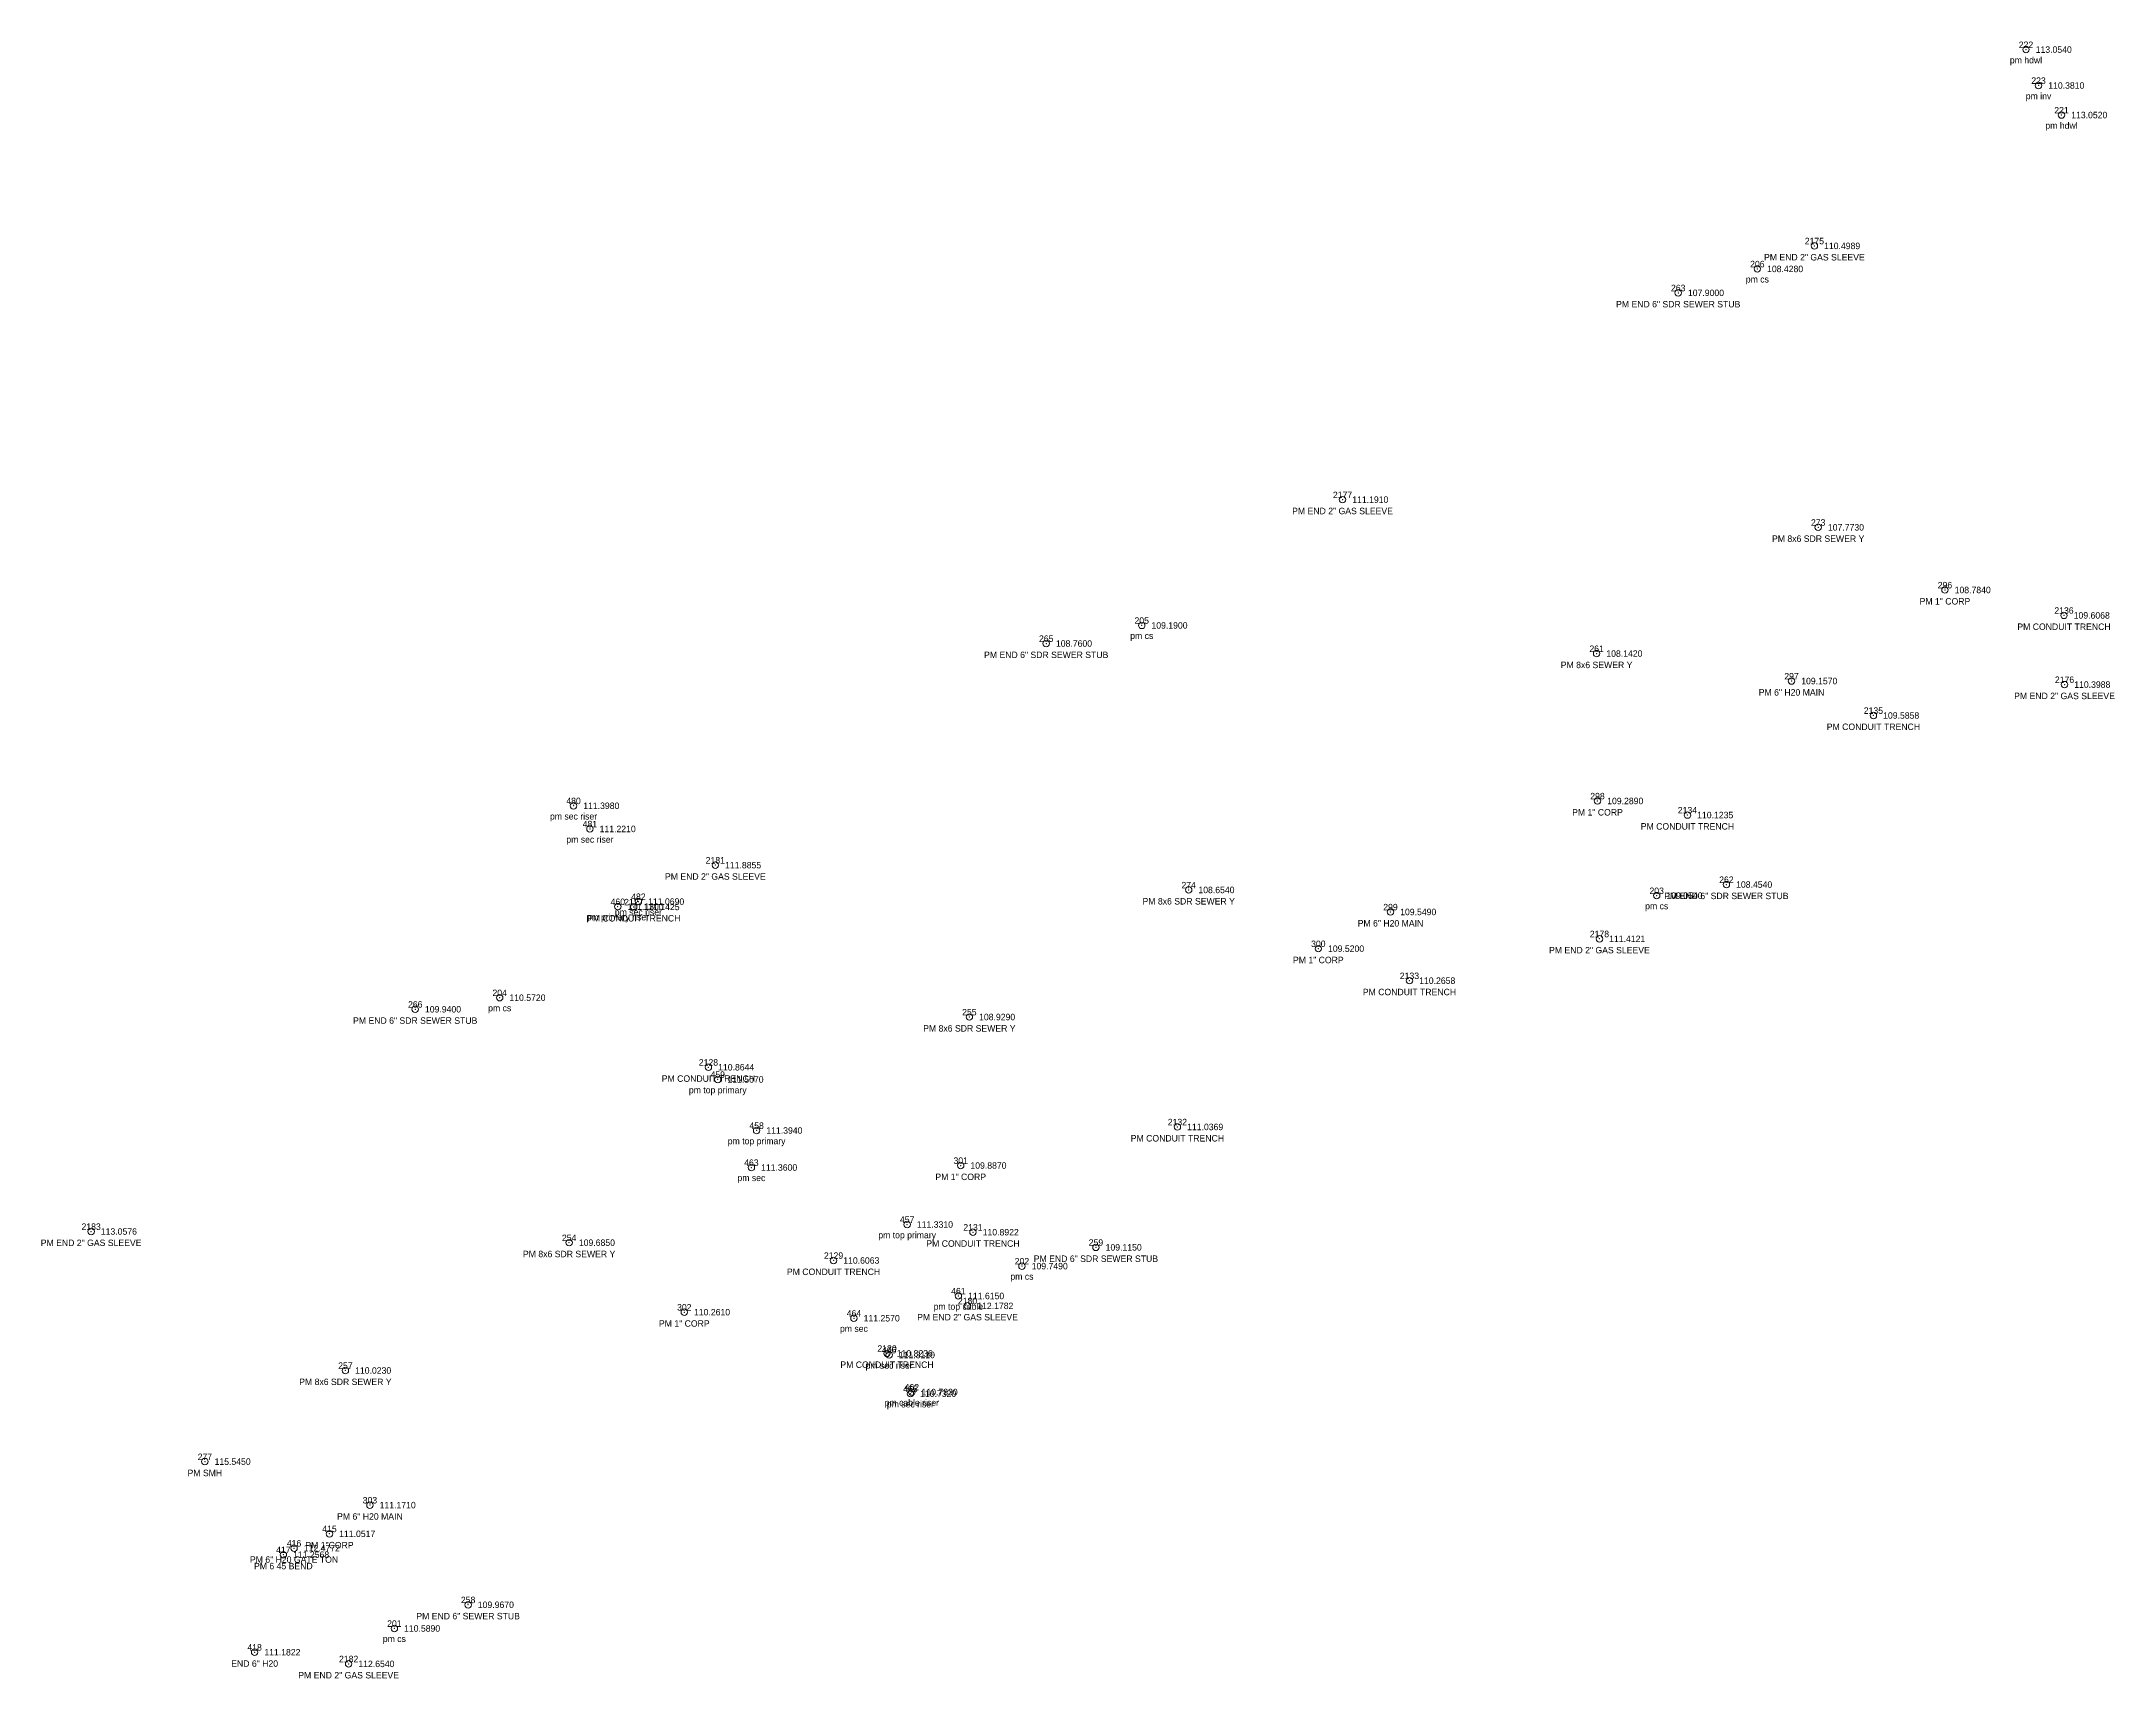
# Model space of a CAD drawing. Extents: x 1196333 to 1196982, y 245092 to 245652.
# Drawn here: x 1196333.5 to 1196493.6, y 245216.7 to 245343.1 of the extents above; entities that cross this region are included whole.
import ezdxf
from ezdxf.enums import TextEntityAlignment as Align

# ---------------------------------------------------------------- set-up
doc = ezdxf.new("R2010")
doc.units = 21
doc.header["$LTSCALE"] = 50
doc.header["$MEASUREMENT"] = 0
for name, color, linetype, lineweight, true_color in [('PNTDESC', 3, 'Continuous', 0, 0x00ff00), ('PNTELEV', 5, 'Continuous', 0, 0x0000ff), ('PNTS', 1, 'Continuous', 0, 0xff0000)]:
    doc.layers.add(name, color=color, linetype=linetype, lineweight=lineweight, true_color=true_color)
doc.layers.add('PNTNO', color=7, linetype='Continuous', lineweight=0)
doc.styles.add('PTXT', font='txt', dxfattribs={"height": 0.304801})

# ---------------------------------------------------------------- blocks, each defined once
blk = doc.blocks.new('SPT4')
at = {"color": 0, "linetype": 'Continuous'}
blk.add_circle((0, 0), 0.5, dxfattribs=at)
blk = doc.blocks.new('SRVPNO1')
at = {"layer": 'PNTDESC', "style": 'PTXT'}
blk.add_attdef('DESC2', text='', height=1, dxfattribs=at).set_placement((0, -1.75), align=Align.MIDDLE)
at = {"layer": 'PNTELEV', "style": 'PTXT'}
blk.add_attdef('ELEV2', (1.5, -0.5), '', height=1, dxfattribs=at)
at = {"layer": 'PNTNO', "style": 'PTXT'}
blk.add_attdef('PT#', text='', height=1, dxfattribs=at).set_placement((0, 0.75), align=Align.MIDDLE)

msp = doc.modelspace()

# ---------------------------------------------------------------- linework, layer by layer
at = {"layer": 'PNTS'}
for p in [(1196486.76, 245342.515, 113.054), (1196487.729, 245339.744, 110.381), (1196489.502, 245337.461, 113.052), (1196470.4172, 245327.3534, 110.4989), (1196466.012, 245325.576, 108.428), (1196459.901, 245323.728, 107.9), (1196433.9773, 245307.7554, 111.191), (1196470.71, 245305.618, 107.773), (1196480.501, 245300.779, 108.784), (1196418.469, 245298.043, 109.19), (1196489.6944, 245298.8165, 109.6068), (1196411.092, 245296.645, 108.76), (1196453.599, 245295.866, 108.142), (1196468.652, 245293.747, 109.157), (1196489.7373, 245293.4713, 110.3988), (1196474.976, 245291.0876, 109.5858), (1196374.586, 245284.113, 111.398), (1196453.667, 245284.484, 109.289), (1196460.6132, 245283.396, 110.1235), (1196375.85, 245282.323, 111.221), (1196385.5371, 245279.5256, 111.8855), (1196422.095, 245277.612, 108.654), (1196458.239, 245277.171, 109.054), (1196463.623, 245278.026, 108.454), (1196378.005, 245276.323, 111.13), (1196379.2363, 245276.2995, 111.1425), (1196379.595, 245276.71, 111.069), (1196437.678, 245275.911, 109.549), (1196453.8167, 245273.8355, 111.4121), (1196432.106, 245273.075, 109.52), (1196439.145, 245270.6038, 110.2658), (1196368.882, 245269.289, 110.572), (1196362.359, 245268.396, 109.94), (1196405.156, 245267.797, 108.929), (1196385.0024, 245263.9167, 110.8644), (1196385.723, 245262.972, 111.507), (1196421.2225, 245259.3072, 111.0369), (1196388.725, 245259.033, 111.394), (1196388.321, 245256.173, 111.36), (1196404.487, 245256.327, 109.887), (1196337.3277, 245251.2309, 113.0576), (1196400.351, 245251.771, 111.331), (1196405.4329, 245251.1765, 110.8922), (1196374.246, 245250.369, 109.685), (1196414.93, 245250.006, 109.115), (1196394.6659, 245248.9956, 110.6063), (1196409.217, 245248.558, 109.749), (1196383.139, 245245.001, 110.261), (1196404.308, 245246.252, 111.615), (1196405.0159, 245245.4895, 112.1782), (1196396.24, 245244.532, 111.257), (1196398.7948, 245241.8199, 110.8236), (1196398.957, 245241.697, 111.311), (1196356.966, 245240.496, 110.023), (1196400.603, 245238.706, 110.732), (1196400.712, 245238.831, 110.783), (1196346.112, 245233.459, 115.545), (1196358.859, 245230.1, 111.171), (1196355.7349, 245227.8828, 111.0517), (1196352.1743, 245226.2685, 111.2568), (1196353.0006, 245226.7724, 112.4772), (1196366.443, 245222.402, 109.967), (1196360.747, 245220.573, 110.589), (1196349.9553, 245218.7363, 111.1822), (1196357.2163, 245217.8367, 112.654)]:
    msp.add_point(p, dxfattribs=at)

# ---------------------------------------------------------------- block references
at = {"layer": 'PNTS', "xscale": 0.5, "yscale": 0.5, "zscale": 0.5}
for p, values in [((1196486.76, 245342.515, 113.054), {'PT#': '222', 'ELEV2': '113.0540', 'DESC2': 'pm hdwl'}), ((1196487.729, 245339.744, 110.381), {'PT#': '223', 'ELEV2': '110.3810', 'DESC2': 'pm inv'}), ((1196489.502, 245337.461, 113.052), {'PT#': '221', 'ELEV2': '113.0520', 'DESC2': 'pm hdwl'}), ((1196470.4172, 245327.3534, 110.4989), {'PT#': '2175', 'ELEV2': '110.4989', 'DESC2': 'PM END 2" GAS SLEEVE'}), ((1196466.012, 245325.576, 108.428), {'PT#': '206', 'ELEV2': '108.4280', 'DESC2': 'pm cs'}), ((1196459.901, 245323.728, 107.9), {'PT#': '263', 'ELEV2': '107.9000', 'DESC2': 'PM END 6" SDR SEWER STUB'}), ((1196433.9773, 245307.7554, 111.191), {'PT#': '2177', 'ELEV2': '111.1910', 'DESC2': 'PM END 2" GAS SLEEVE'}), ((1196470.71, 245305.618, 107.773), {'PT#': '273', 'ELEV2': '107.7730', 'DESC2': 'PM 8x6 SDR SEWER Y'}), ((1196480.501, 245300.779, 108.784), {'PT#': '296', 'ELEV2': '108.7840', 'DESC2': 'PM 1" CORP'}), ((1196489.6944, 245298.8165, 109.6068), {'PT#': '2136', 'ELEV2': '109.6068', 'DESC2': 'PM CONDUIT TRENCH'}), ((1196418.469, 245298.043, 109.19), {'PT#': '205', 'ELEV2': '109.1900', 'DESC2': 'pm cs'}), ((1196411.092, 245296.645, 108.76), {'PT#': '265', 'ELEV2': '108.7600', 'DESC2': 'PM END 6" SDR SEWER STUB'}), ((1196453.599, 245295.866, 108.142), {'PT#': '261', 'ELEV2': '108.1420', 'DESC2': 'PM 8x6 SEWER Y'}), ((1196468.652, 245293.747, 109.157), {'PT#': '297', 'ELEV2': '109.1570', 'DESC2': 'PM 6" H20 MAIN'}), ((1196489.7373, 245293.4713, 110.3988), {'PT#': '2176', 'ELEV2': '110.3988', 'DESC2': 'PM END 2" GAS SLEEVE'}), ((1196474.976, 245291.0876, 109.5858), {'PT#': '2135', 'ELEV2': '109.5858', 'DESC2': 'PM CONDUIT TRENCH'}), ((1196453.667, 245284.484, 109.289), {'PT#': '298', 'ELEV2': '109.2890', 'DESC2': 'PM 1" CORP'}), ((1196374.586, 245284.113, 111.398), {'PT#': '480', 'ELEV2': '111.3980', 'DESC2': 'pm sec riser'}), ((1196460.6132, 245283.396, 110.1235), {'PT#': '2134', 'ELEV2': '110.1235', 'DESC2': 'PM CONDUIT TRENCH'}), ((1196375.85, 245282.323, 111.221), {'PT#': '481', 'ELEV2': '111.2210', 'DESC2': 'pm sec riser'}), ((1196385.5371, 245279.5256, 111.8855), {'PT#': '2181', 'ELEV2': '111.8855', 'DESC2': 'PM END 2" GAS SLEEVE'}), ((1196463.623, 245278.026, 108.454), {'PT#': '262', 'ELEV2': '108.4540', 'DESC2': 'PM END 6" SDR SEWER STUB'}), ((1196378.005, 245276.323, 111.13), {'PT#': '460', 'ELEV2': '111.1300', 'DESC2': 'pm primary riser'}), ((1196379.2363, 245276.2995, 111.1425), {'PT#': '2127', 'ELEV2': '111.1425', 'DESC2': 'PM CONDUIT TRENCH'}), ((1196379.595, 245276.71, 111.069), {'PT#': '482', 'ELEV2': '111.0690', 'DESC2': 'pm sec riser'}), ((1196422.095, 245277.612, 108.654), {'PT#': '274', 'ELEV2': '108.6540', 'DESC2': 'PM 8x6 SDR SEWER Y'}), ((1196458.239, 245277.171, 109.054), {'PT#': '203', 'ELEV2': '109.0540', 'DESC2': 'pm cs'}), ((1196437.678, 245275.911, 109.549), {'PT#': '299', 'ELEV2': '109.5490', 'DESC2': 'PM 6" H20 MAIN'}), ((1196432.106, 245273.075, 109.52), {'PT#': '300', 'ELEV2': '109.5200', 'DESC2': 'PM 1" CORP'}), ((1196453.8167, 245273.8355, 111.4121), {'PT#': '2178', 'ELEV2': '111.4121', 'DESC2': 'PM END 2" GAS SLEEVE'}), ((1196439.145, 245270.6038, 110.2658), {'PT#': '2133', 'ELEV2': '110.2658', 'DESC2': 'PM CONDUIT TRENCH'}), ((1196362.359, 245268.396, 109.94), {'PT#': '266', 'ELEV2': '109.9400', 'DESC2': 'PM END 6" SDR SEWER STUB'}), ((1196368.882, 245269.289, 110.572), {'PT#': '204', 'ELEV2': '110.5720', 'DESC2': 'pm cs'}), ((1196405.156, 245267.797, 108.929), {'PT#': '255', 'ELEV2': '108.9290', 'DESC2': 'PM 8x6 SDR SEWER Y'}), ((1196385.0024, 245263.9167, 110.8644), {'PT#': '2128', 'ELEV2': '110.8644', 'DESC2': 'PM CONDUIT TRENCH'}), ((1196385.723, 245262.972, 111.507), {'PT#': '459', 'ELEV2': '111.5070', 'DESC2': 'pm top primary'}), ((1196388.725, 245259.033, 111.394), {'PT#': '458', 'ELEV2': '111.3940', 'DESC2': 'pm top primary'}), ((1196421.2225, 245259.3072, 111.0369), {'PT#': '2132', 'ELEV2': '111.0369', 'DESC2': 'PM CONDUIT TRENCH'}), ((1196388.321, 245256.173, 111.36), {'PT#': '463', 'ELEV2': '111.3600', 'DESC2': 'pm sec'}), ((1196404.487, 245256.327, 109.887), {'PT#': '301', 'ELEV2': '109.8870', 'DESC2': 'PM 1" CORP'}), ((1196337.3277, 245251.2309, 113.0576), {'PT#': '2183', 'ELEV2': '113.0576', 'DESC2': 'PM END 2" GAS SLEEVE'}), ((1196400.351, 245251.771, 111.331), {'PT#': '457', 'ELEV2': '111.3310', 'DESC2': 'pm top primary'}), ((1196405.4329, 245251.1765, 110.8922), {'PT#': '2131', 'ELEV2': '110.8922', 'DESC2': 'PM CONDUIT TRENCH'}), ((1196374.246, 245250.369, 109.685), {'PT#': '254', 'ELEV2': '109.6850', 'DESC2': 'PM 8x6 SDR SEWER Y'}), ((1196394.6659, 245248.9956, 110.6063), {'PT#': '2129', 'ELEV2': '110.6063', 'DESC2': 'PM CONDUIT TRENCH'}), ((1196414.93, 245250.006, 109.115), {'PT#': '259', 'ELEV2': '109.1150', 'DESC2': 'PM END 6" SDR SEWER STUB'}), ((1196409.217, 245248.558, 109.749), {'PT#': '202', 'ELEV2': '109.7490', 'DESC2': 'pm cs'}), ((1196404.308, 245246.252, 111.615), {'PT#': '461', 'ELEV2': '111.6150', 'DESC2': 'pm top cable'}), ((1196383.139, 245245.001, 110.261), {'PT#': '302', 'ELEV2': '110.2610', 'DESC2': 'PM 1" CORP'}), ((1196396.24, 245244.532, 111.257), {'PT#': '464', 'ELEV2': '111.2570', 'DESC2': 'pm sec'}), ((1196405.0159, 245245.4895, 112.1782), {'PT#': '2180', 'ELEV2': '112.1782', 'DESC2': 'PM END 2" GAS SLEEVE'}), ((1196398.7948, 245241.8199, 110.8236), {'PT#': '2130', 'ELEV2': '110.8236', 'DESC2': 'PM CONDUIT TRENCH'}), ((1196398.957, 245241.697, 111.311), {'PT#': '466', 'ELEV2': '111.3110', 'DESC2': 'pm sec riser'}), ((1196356.966, 245240.496, 110.023), {'PT#': '257', 'ELEV2': '110.0230', 'DESC2': 'PM 8x6 SDR SEWER Y'}), ((1196400.712, 245238.831, 110.783), {'PT#': '462', 'ELEV2': '110.7830', 'DESC2': 'pm cable riser'}), ((1196400.603, 245238.706, 110.732), {'PT#': '465', 'ELEV2': '110.7320', 'DESC2': 'pm sec riser'}), ((1196346.112, 245233.459, 115.545), {'PT#': '277', 'ELEV2': '115.5450', 'DESC2': 'PM SMH'}), ((1196358.859, 245230.1, 111.171), {'PT#': '303', 'ELEV2': '111.1710', 'DESC2': 'PM 6" H20 MAIN'}), ((1196353.0006, 245226.7724, 112.4772), {'PT#': '416', 'ELEV2': '112.4772', 'DESC2': 'PM 6" H20 GATE TON'}), ((1196355.7349, 245227.8828, 111.0517), {'PT#': '415', 'ELEV2': '111.0517', 'DESC2': 'PM 1"CORP'}), ((1196352.1743, 245226.2685, 111.2568), {'PT#': '417', 'ELEV2': '111.2568', 'DESC2': 'PM 6 45 BEND'}), ((1196366.443, 245222.402, 109.967), {'PT#': '258', 'ELEV2': '109.9670', 'DESC2': 'PM END 6" SEWER STUB'}), ((1196360.747, 245220.573, 110.589), {'PT#': '201', 'ELEV2': '110.5890', 'DESC2': 'pm cs'}), ((1196349.9553, 245218.7363, 111.1822), {'PT#': '418', 'ELEV2': '111.1822', 'DESC2': 'END 6" H20'}), ((1196357.2163, 245217.8367, 112.654), {'PT#': '2182', 'ELEV2': '112.6540', 'DESC2': 'PM END 2" GAS SLEEVE'})]:
    msp.add_blockref('SRVPNO1', p, dxfattribs=at).add_auto_attribs(values)
for p in [(1196486.76, 245342.515, 113.054), (1196487.729, 245339.744, 110.381), (1196489.502, 245337.461, 113.052), (1196470.4172, 245327.3534, 110.4989), (1196466.012, 245325.576, 108.428), (1196459.901, 245323.728, 107.9), (1196433.9773, 245307.7554, 111.191), (1196470.71, 245305.618, 107.773), (1196480.501, 245300.779, 108.784), (1196418.469, 245298.043, 109.19), (1196489.6944, 245298.8165, 109.6068), (1196411.092, 245296.645, 108.76), (1196453.599, 245295.866, 108.142), (1196468.652, 245293.747, 109.157), (1196489.7373, 245293.4713, 110.3988), (1196474.976, 245291.0876, 109.5858), (1196374.586, 245284.113, 111.398), (1196453.667, 245284.484, 109.289), (1196460.6132, 245283.396, 110.1235), (1196375.85, 245282.323, 111.221), (1196385.5371, 245279.5256, 111.8855), (1196379.595, 245276.71, 111.069), (1196422.095, 245277.612, 108.654), (1196458.239, 245277.171, 109.054), (1196463.623, 245278.026, 108.454), (1196378.005, 245276.323, 111.13), (1196379.2363, 245276.2995, 111.1425), (1196437.678, 245275.911, 109.549), (1196453.8167, 245273.8355, 111.4121), (1196432.106, 245273.075, 109.52), (1196439.145, 245270.6038, 110.2658), (1196368.882, 245269.289, 110.572), (1196362.359, 245268.396, 109.94), (1196405.156, 245267.797, 108.929), (1196385.0024, 245263.9167, 110.8644), (1196385.723, 245262.972, 111.507), (1196388.725, 245259.033, 111.394), (1196421.2225, 245259.3072, 111.0369), (1196388.321, 245256.173, 111.36), (1196404.487, 245256.327, 109.887), (1196337.3277, 245251.2309, 113.0576), (1196400.351, 245251.771, 111.331), (1196405.4329, 245251.1765, 110.8922), (1196374.246, 245250.369, 109.685), (1196414.93, 245250.006, 109.115), (1196394.6659, 245248.9956, 110.6063), (1196409.217, 245248.558, 109.749), (1196404.308, 245246.252, 111.615), (1196383.139, 245245.001, 110.261), (1196396.24, 245244.532, 111.257), (1196405.0159, 245245.4895, 112.1782), (1196398.7948, 245241.8199, 110.8236), (1196398.957, 245241.697, 111.311), (1196356.966, 245240.496, 110.023), (1196400.603, 245238.706, 110.732), (1196400.712, 245238.831, 110.783), (1196346.112, 245233.459, 115.545), (1196358.859, 245230.1, 111.171), (1196355.7349, 245227.8828, 111.0517), (1196352.1743, 245226.2685, 111.2568), (1196353.0006, 245226.7724, 112.4772), (1196366.443, 245222.402, 109.967), (1196360.747, 245220.573, 110.589), (1196349.9553, 245218.7363, 111.1822), (1196357.2163, 245217.8367, 112.654)]:
    msp.add_blockref('SPT4', p, dxfattribs=at)

doc.saveas('drawing.dxf')
